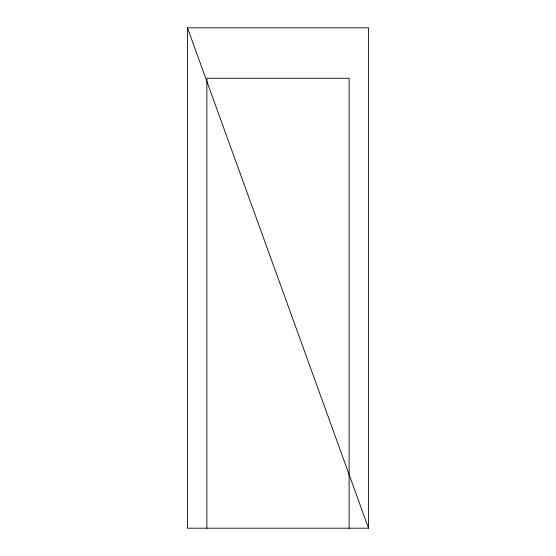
<?xml version="1.0" encoding="UTF-8"?>
<svg xmlns="http://www.w3.org/2000/svg" width="556" height="556" viewBox="0 0 556 556"><rect width="100%" height="100%" fill="white"/><g stroke="black" fill="none" stroke-linecap="round" stroke-linejoin="round"><path stroke-width="0.83" d="M187.483 27.8L368.517 27.8L368.517 528.2L187.483 528.2L187.483 27.8L368.517 528.2M349.119 528.2L349.119 78.264L206.881 78.264L206.881 528.2"/></g></svg>
